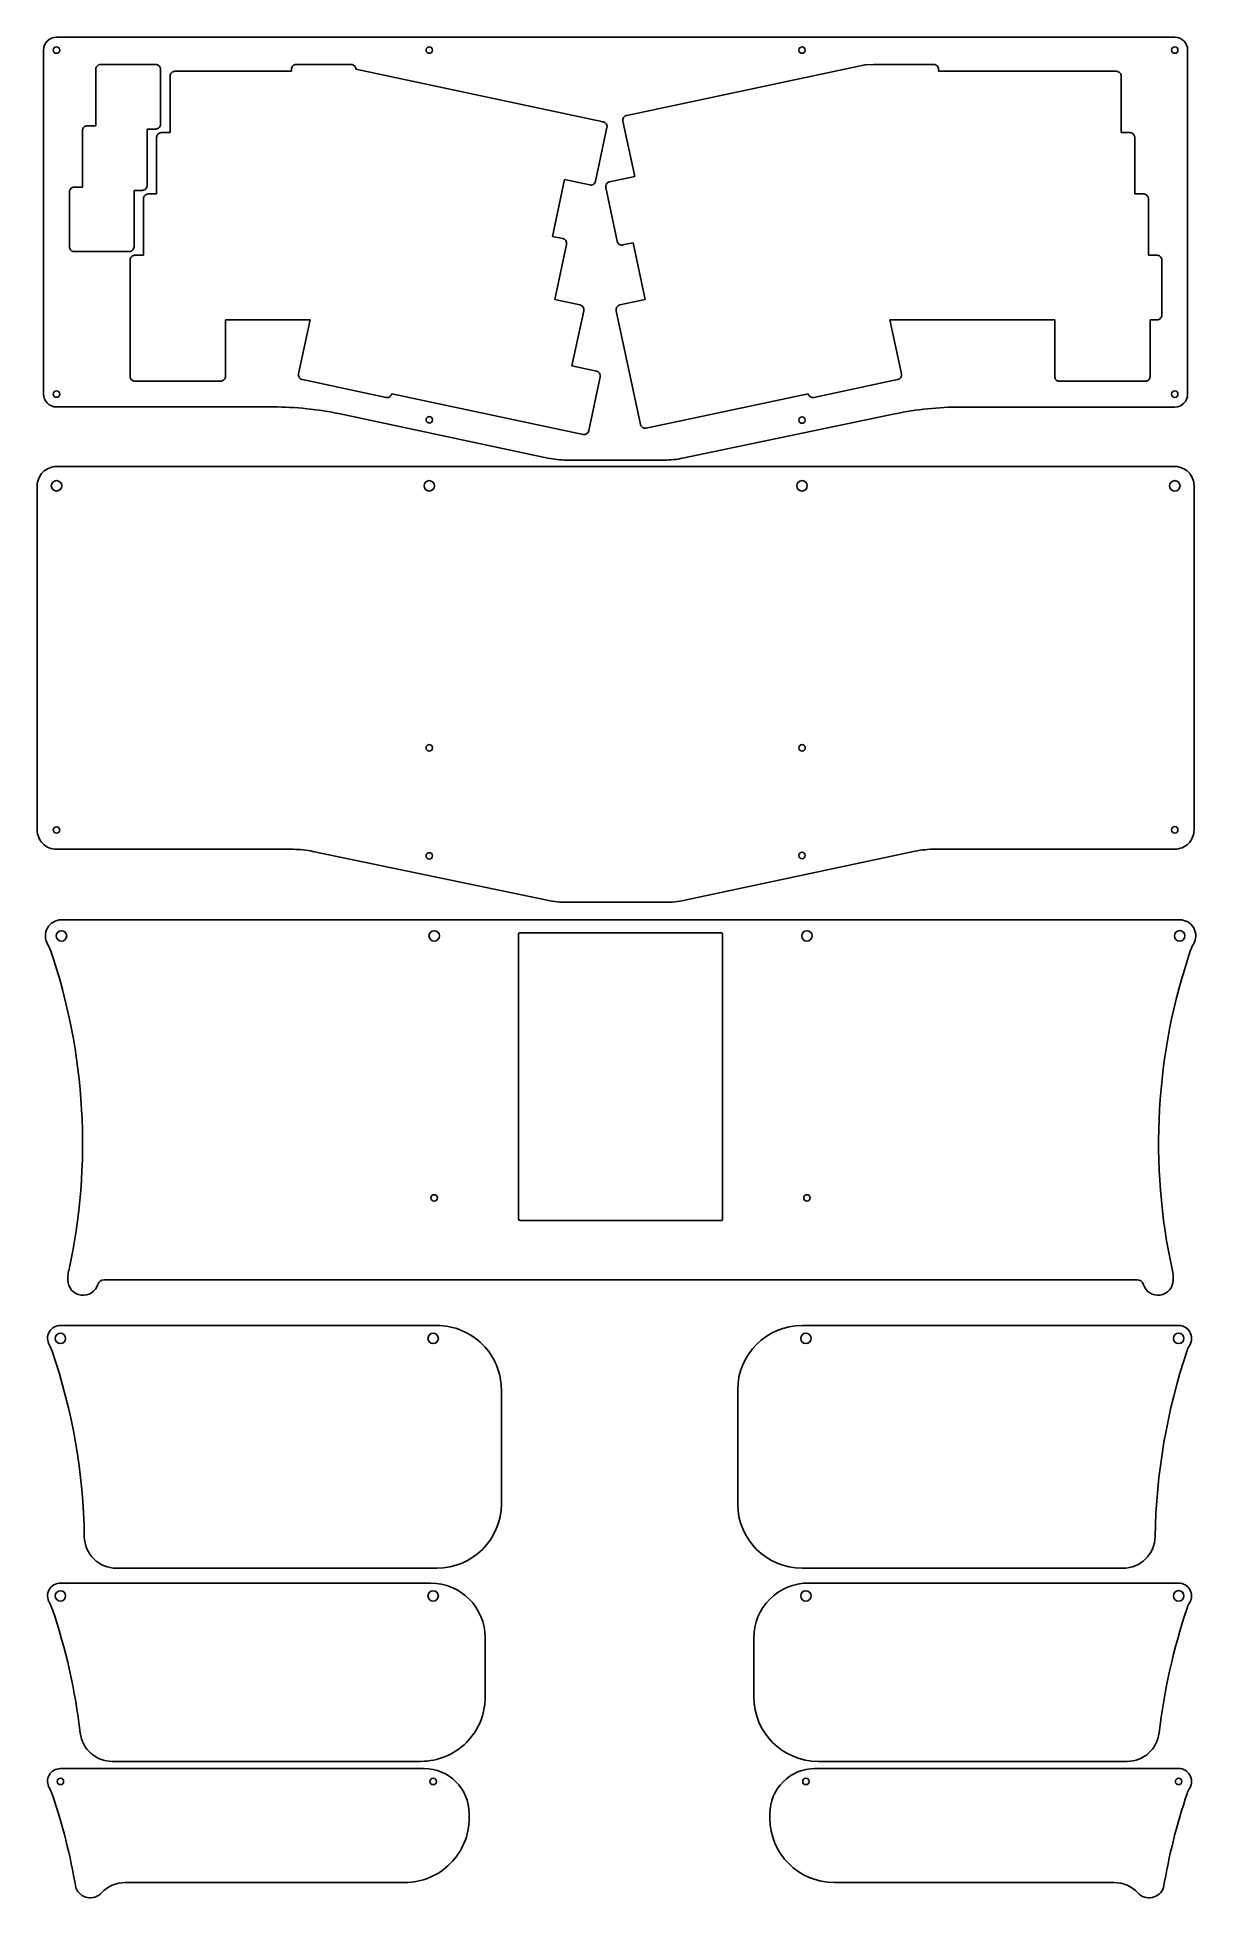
# Model space of a CAD drawing. Header units: millimetres. Extents: x 3 to 363, y 15 to 593.
import ezdxf

# ---------------------------------------------------------------- set-up
doc = ezdxf.new("R2010")
doc.units = ezdxf.units.MM
doc.layers.get('0').update_dxf_attribs({"lineweight": 25, "true_color": 0xffffff})

msp = doc.modelspace()

# ---------------------------------------------------------------- linework, layer by layer
for p, q in [((8.69, 593.24), (355.99, 593.24)), ((4.69, 482.38), (4.69, 589.24)), ((22.42, 584.78), (39.48, 584.78)), ((83.13, 584.78), (100.19, 584.78)), ((185.78, 568.93), (257.86, 584.25)), ((257.86, 584.25), (259.72, 584.65)), ((259.97, 584.68), (262.56, 584.78)), ((262.62, 584.78), (281.15, 584.78)), ((359.99, 589.24), (359.99, 482.34)), ((20.92, 565.73), (20.92, 583.28)), ((40.98, 583.28), (40.98, 566.23)), ((43.94, 563.59), (43.94, 581.14)), ((45.44, 582.64), (81.63, 582.64)), ((81.63, 582.64), (81.63, 583.28)), ((101.69, 583.28), (101.69, 583.27)), ((101.69, 583.27), (178.49, 566.95)), ((282.65, 583.28), (282.65, 582.64)), ((282.65, 582.64), (337.88, 582.64)), ((339.38, 581.14), (339.38, 563.59)), ((188.28, 549.98), (184.62, 567.15)), ((16.76, 546.68), (16.76, 564.23)), ((18.26, 565.73), (20.92, 565.73)), ((36.82, 564.72), (36.82, 547.18)), ((39.48, 564.72), (36.82, 564.72)), ((39.78, 544.54), (39.78, 562.09)), ((41.28, 563.59), (43.94, 563.59)), ((179.64, 565.17), (176.1, 548.48)), ((339.38, 563.59), (342.05, 563.59)), ((343.55, 562.09), (343.55, 544.54)), ((180.43, 548.31), (188.28, 549.98)), ((12.69, 528.13), (12.69, 545.18)), ((14.19, 546.68), (16.76, 546.68)), ((35.32, 545.67), (32.75, 545.67)), ((32.75, 545.67), (32.75, 528.13)), ((37.21, 544.54), (39.78, 544.54)), ((166.47, 549), (162.72, 531.35)), ((174.32, 547.33), (166.47, 549)), ((182.82, 529.84), (179.28, 546.53)), ((343.55, 544.54), (346.31, 544.54)), ((35.71, 525.49), (35.71, 543.04)), ((347.81, 543.04), (347.81, 525.49)), ((31.25, 526.62), (14.19, 526.62)), ((162.72, 531.35), (165.91, 530.67)), ((167.06, 528.89), (163.42, 511.73)), ((187.8, 529.37), (184.6, 528.69)), ((191.54, 511.73), (187.8, 529.37)), ((31.54, 487.88), (31.54, 523.99)), ((33.04, 525.49), (35.71, 525.49)), ((347.81, 525.49), (350.49, 525.49)), ((351.99, 523.99), (351.99, 506.93)), ((163.42, 511.73), (171.26, 510.06)), ((183.69, 510.06), (191.54, 511.73)), ((61.14, 505.43), (61.14, 487.88)), ((87.45, 505.43), (61.14, 505.43)), ((83.88, 488.65), (87.45, 505.43)), ((172.42, 508.28), (168.76, 491.11)), ((190.05, 472.95), (182.54, 508.28)), ((318.72, 505.43), (267.5, 505.43)), ((267.5, 505.43), (271.07, 488.65)), ((318.72, 487.83), (318.72, 505.43)), ((350.49, 505.43), (348.32, 505.43)), ((348.32, 505.43), (348.32, 487.83)), ((59.64, 486.38), (33.04, 486.38)), ((111.04, 481.34), (85.04, 486.86)), ((168.76, 491.11), (176.4, 489.49)), ((177.56, 487.71), (174.01, 471.02)), ((269.92, 486.86), (243.92, 481.34)), ((346.81, 486.34), (320.21, 486.34)), ((112.81, 482.5), (112.81, 482.49)), ((172.23, 469.87), (112.81, 482.5)), ((242.14, 482.49), (191.82, 471.8)), ((75.95, 478.38), (8.69, 478.38)), ((161.31, 462.48), (96.73, 476.2)), ((269.08, 476.22), (203.15, 462.46)), ((355.99, 478.34), (289.52, 478.34)), ((197.43, 461.87), (167.13, 461.87)), ((357.52, 319.06), (10.22, 319.05)), ((12.22, 207.15), (12.22, 207.85)), ((23.44, 207.25), (344.31, 207.25)), ((355.52, 207.2), (355.52, 207.86)), ((9.9, 193.02), (126.84, 193.02)), ((240.24, 193.02), (357.19, 193.03)), ((146.84, 173.02), (146.84, 137.63)), ((220.24, 173.02), (220.24, 137.63)), ((126.84, 117.63), (27.32, 117.63)), ((339.88, 117.63), (240.24, 117.63)), ((9.9, 113.02), (124.84, 113.02)), ((242.24, 113.02), (357.19, 113.03)), ((141.84, 77.63), (141.84, 96.02)), ((225.24, 77.62), (225.24, 96.02)), ((9.9, 55.39), (122.84, 55.4)), ((25.99, 57.63), (121.84, 57.63)), ((244.24, 55.4), (357.19, 55.4)), ((341.21, 57.63), (245.24, 57.63)), ((136.84, 40), (136.84, 41.4)), ((230.24, 40), (230.24, 41.4)), ((30, 20), (116.84, 20)), ((337.19, 20), (250.24, 20))]:
    msp.add_line(p, q)
for points in [[(355.99, 588.24, -0.999924), (355.99, 590.24, -0.999924)], [(203.79, 325.15, -0.052389), (197.55, 324.5), (167.25, 324.5, -0.051508), (161.12, 325.13), (88.32, 340.33, 0.051508), (82.19, 340.96), (8.69, 340.96, -0.414214), (2.69, 346.96), (2.69, 453.87, -0.414214), (8.69, 459.87), (355.99, 459.87, -0.414214), (361.99, 453.87), (361.99, 347.01, -0.414214), (355.99, 341.01), (281.59, 341.01, 0.052389), (275.36, 340.36)]]:
    msp.add_lwpolyline(points, format="xyb", close=True)
at = {"flags": 128}
msp.add_lwpolyline([(152.67, 315.05), (215.07, 315.05, -0.414214), (215.57, 314.55), (215.57, 226.15, -0.414245), (215.07, 225.65), (152.67, 225.66, -0.414182), (152.17, 226.16), (152.17, 314.55, -0.414214), (152.67, 315.05)], format="xyb", dxfattribs=at)
for centre, radius in [((8.69, 589.24), 1), ((124.46, 589.24), 1), ((240.22, 589.24), 1), ((8.69, 482.38), 1), ((355.99, 482.34), 1), ((124.46, 474.4), 1), ((240.22, 474.29), 1), ((8.69, 453.87), 1.62), ((124.46, 453.87), 1.62), ((240.22, 453.87), 1.62), ((355.99, 453.87), 1.63), ((124.46, 372.47), 1), ((240.23, 372.47), 1), ((8.69, 346.96), 1), ((355.99, 347.01), 1), ((124.46, 338.91), 1), ((240.22, 339.03), 1), ((10.22, 314.06), 1.62), ((125.99, 314.06), 1.62), ((241.75, 314.06), 1.62), ((357.52, 314.06), 1.63), ((125.99, 232.66), 1), ((241.75, 232.66), 1), ((9.9, 189.03), 1.62), ((125.66, 189.03), 1.62), ((241.43, 189.03), 1.62), ((357.19, 189.03), 1.63), ((9.9, 109.03), 1.62), ((125.66, 109.03), 1.62), ((241.43, 109.03), 1.62), ((357.19, 109.03), 1.63), ((9.9, 51.4), 1), ((125.66, 51.4), 1), ((241.43, 51.4), 1), ((357.19, 51.4), 1)]:
    msp.add_circle(centre, radius)
for centre, radius, start, end in [((8.69, 589.24), 4, 90, 180), ((355.99, 589.24), 4, 0, 90), ((8.69, 482.38), 4, 180, 270), ((355.99, 482.34), 4, 270, 0), ((75.95, 378.38), 100, 78.00427, 90), ((289.52, 378.34), 100, 90, 101.79428), ((167.13, 489.87), 28, 258.00427, 270), ((197.43, 489.87), 28, 270, 281.79428), ((10.22, 314.05), 5, 90.00146, 210.94008), ((357.52, 314.06), 5, 329.05992, 90.00146), ((-2.65, 306.34), 10, 18.89225, 30.94008), ((-168.06, 249.73), 184.84, 347.58916, 18.89225), ((535.8, 249.74), 184.84, 161.10775, 192.41084), ((370.38, 306.35), 10, 149.05992, 161.10775), ((22.22, 207.85), 10, 167.58916, 180), ((345.52, 207.86), 10, 360, 12.41084), ((16.97, 207.15), 4.75, 180, 343.59399), ((23.44, 205.25), 2, 90, 163.59399), ((344.31, 205.25), 2, 16.84395, 90), ((350.77, 207.2), 4.75, 196.84395, 0), ((9.9, 189.02), 4, 90.00146, 210.94008), ((126.84, 173.02), 20, 0, 90.00146), ((240.24, 173.02), 20, 90.00146, 180), ((357.19, 189.03), 4, 329.05992, 90.00146), ((-2.11, 181.82), 10, 18.89225, 30.94008), ((-171.23, 124.49), 188.57, 0.90589, 18.73635), ((541.27, 124.26), 191.42, 161.4195, 179.04377), ((368.34, 182.34), 9, 149.05992, 161.10775), ((126.84, 137.63), 20, 270, 0), ((240.24, 137.63), 20, 180, 270), ((27.32, 127.63), 10, 180.90589, 270), ((339.88, 127.63), 10, 270, 359.04377), ((9.9, 109.02), 4, 90.00146, 210.94008), ((124.84, 96.02), 17, 0.00146, 90.00146), ((242.24, 96.02), 17, 90.00146, 180.00146), ((357.19, 109.03), 4, 329.05992, 90.00146), ((-2.11, 101.82), 10, 18.89225, 30.94008), ((-171.23, 44.49), 188.57, 6.69188, 18.73635), ((541.27, 44.26), 191.42, 161.4195, 173.33957), ((368.34, 102.34), 9, 149.05992, 161.10775), ((121.84, 77.63), 20, 270, 0.00146), ((245.24, 77.63), 20, 180.00146, 270), ((25.99, 67.63), 10, 186.69188, 270), ((341.21, 67.63), 10, 270, 353.33957), ((9.9, 51.39), 4, 90.00146, 210.94008), ((122.84, 41.4), 14, 0.00146, 90.00146), ((244.24, 41.4), 14, 90.00146, 180.00146), ((357.19, 51.4), 4, 329.05992, 90.00146), ((-2.11, 44.19), 10, 18.89225, 30.94008), ((-171.23, -13.14), 188.57, 9.65513, 18.73635), ((541.27, -13.36), 191.42, 161.4195, 170.44666), ((368.34, 44.72), 9, 149.05992, 161.10775), ((116.84, 40), 20, 270, 0.00146), ((250.24, 40), 20, 180.00146, 270.00024), ((15.66, 18.65), 1, 189.65513, 201.02054), ((19.16, 20), 4.75, 201.02054, 317.31509), ((30, 10), 10, 90, 137.31509), ((337.19, 10), 10, 42.68525, 90.00024), ((348.03, 20), 4.75, 222.68525, 340.40956)]:
    msp.add_arc(centre, radius, start, end)
for centre, major_axis, ratio, start_param, end_param in [((22.66, 583.13), (1.53, -0.93), 0.901028, 2.990407, 3.642238), ((260.05, 584.24), (0.833, -0.007), 0.525441, 1.667339, 1.979042), ((59.4, 488.03), (1.53, -0.92), 0.901694, 6.12666, 6.778357)]:
    msp.add_ellipse(centre, major_axis=major_axis, ratio=ratio, start_param=start_param, end_param=end_param)
for points, knots in [([(22.42, 584.78), (22.3, 584.78), (22.17, 584.77), (21.94, 584.71), (21.83, 584.67), (21.55, 584.52), (21.4, 584.4), (21.28, 584.25)], [-0.1303667, -0.1303667, -0.1303667, -0.1303667, -0.0933848, -0.0933848, -0.0575934, -0.0575934, 0, 0, 0, 0]), ([(40.62, 584.25), (40.54, 584.34), (40.45, 584.43), (40.26, 584.57), (40.15, 584.63), (39.86, 584.75), (39.67, 584.78), (39.48, 584.78)], [-0.1304998, -0.1304998, -0.1304998, -0.1304998, -0.0941081, -0.0941081, -0.0573725, -0.0573725, 0, 0, 0, 0]), ([(40.98, 583.28), (40.98, 583.46), (40.95, 583.64), (40.82, 583.97), (40.73, 584.12), (40.62, 584.25)], [-0.1060592, -0.1060592, -0.1060592, -0.1060592, -0.0520988, -0.0520988, 0, 0, 0, 0]), ([(81.99, 584.25), (81.88, 584.12), (81.79, 583.97), (81.66, 583.64), (81.63, 583.46), (81.63, 583.28)], [-0.106065, -0.106065, -0.106065, -0.106065, -0.0540516, -0.0540516, 0, 0, 0, 0]), ([(83.13, 584.78), (83.01, 584.78), (82.88, 584.77), (82.65, 584.71), (82.54, 584.67), (82.26, 584.52), (82.11, 584.4), (81.99, 584.25)], [-0.1303581, -0.1303581, -0.1303581, -0.1303581, -0.0933814, -0.0933814, -0.0575924, -0.0575924, 0, 0, 0, 0]), ([(101.33, 584.25), (101.26, 584.35), (101.17, 584.43), (100.97, 584.57), (100.86, 584.63), (100.57, 584.75), (100.38, 584.78), (100.19, 584.78)], [-0.1307754, -0.1307754, -0.1307754, -0.1307754, -0.0943295, -0.0943295, -0.0574764, -0.0574764, 0, 0, 0, 0]), ([(101.69, 583.28), (101.69, 583.46), (101.66, 583.64), (101.53, 583.97), (101.45, 584.12), (101.33, 584.25)], [-0.1058269, -0.1058269, -0.1058269, -0.1058269, -0.0518967, -0.0518967, 0, 0, 0, 0]), ([(262.62, 584.78), (262.61, 584.78), (262.6, 584.78), (262.58, 584.78), (262.57, 584.78), (262.56, 584.78)], [-0.005953691, -0.005953691, -0.005953691, -0.005953691, -0.003072362, -0.003072362, 0, 0, 0, 0]), ([(282.29, 584.25), (282.21, 584.34), (282.12, 584.43), (281.93, 584.57), (281.82, 584.63), (281.53, 584.75), (281.34, 584.78), (281.15, 584.78)], [-0.1304998, -0.1304998, -0.1304998, -0.1304998, -0.0941081, -0.0941081, -0.0573725, -0.0573725, 0, 0, 0, 0]), ([(282.65, 583.28), (282.65, 583.46), (282.62, 583.64), (282.49, 583.97), (282.4, 584.12), (282.29, 584.25)], [-0.1060592, -0.1060592, -0.1060592, -0.1060592, -0.0520988, -0.0520988, 0, 0, 0, 0]), ([(45.44, 582.64), (45.34, 582.64), (45.23, 582.63), (45.03, 582.59), (44.93, 582.56), (44.66, 582.44), (44.5, 582.33), (44.23, 582.05), (44.12, 581.89), (43.98, 581.53), (43.94, 581.34), (43.94, 581.14)], [-0.2367458, -0.2367458, -0.2367458, -0.2367458, -0.2054052, -0.2054052, -0.1750307, -0.1750307, -0.1158432, -0.1158432, -0.0582079, -0.0582079, 0, 0, 0, 0]), ([(339.38, 581.14), (339.38, 581.25), (339.37, 581.35), (339.33, 581.55), (339.3, 581.65), (339.18, 581.92), (339.07, 582.08), (338.78, 582.36), (338.62, 582.46), (338.26, 582.61), (338.07, 582.64), (337.88, 582.64)], [-0.2369652, -0.2369652, -0.2369652, -0.2369652, -0.2057557, -0.2057557, -0.1754981, -0.1754981, -0.1161332, -0.1161332, -0.0582514, -0.0582514, 0, 0, 0, 0]), ([(179.64, 565.17), (179.67, 565.27), (179.68, 565.38), (179.68, 565.58), (179.67, 565.68), (179.61, 565.98), (179.53, 566.16), (179.31, 566.48), (179.17, 566.62), (178.86, 566.84), (178.68, 566.91), (178.49, 566.95)], [-0.2368208, -0.2368208, -0.2368208, -0.2368208, -0.2054763, -0.2054763, -0.1750874, -0.1750874, -0.1155959, -0.1155959, -0.0578368, -0.0578368, 0, 0, 0, 0]), ([(185.78, 568.93), (185.68, 568.91), (185.58, 568.88), (185.39, 568.79), (185.3, 568.74), (185.06, 568.57), (184.92, 568.42), (184.72, 568.09), (184.65, 567.91), (184.58, 567.53), (184.58, 567.34), (184.62, 567.15)], [-0.2367568, -0.2367568, -0.2367568, -0.2367568, -0.205103, -0.205103, -0.1744137, -0.1744137, -0.1150237, -0.1150237, -0.0575644, -0.0575644, 0, 0, 0, 0]), ([(18.26, 565.73), (18.16, 565.73), (18.05, 565.72), (17.85, 565.68), (17.76, 565.65), (17.48, 565.53), (17.32, 565.42), (17.05, 565.14), (16.94, 564.97), (16.8, 564.62), (16.76, 564.43), (16.76, 564.23)], [-0.237184, -0.237184, -0.237184, -0.237184, -0.2057827, -0.2057827, -0.1753179, -0.1753179, -0.1157769, -0.1157769, -0.057969, -0.057969, 0, 0, 0, 0]), ([(39.48, 564.72), (39.59, 564.72), (39.69, 564.73), (39.89, 564.78), (39.99, 564.81), (40.26, 564.93), (40.42, 565.04), (40.69, 565.32), (40.8, 565.48), (40.94, 565.84), (40.98, 566.03), (40.98, 566.23)], [-0.2368756, -0.2368756, -0.2368756, -0.2368756, -0.2056672, -0.2056672, -0.1753587, -0.1753587, -0.1158206, -0.1158206, -0.0579668, -0.0579668, 0, 0, 0, 0]), ([(41.28, 563.59), (41.18, 563.59), (41.07, 563.58), (40.87, 563.54), (40.77, 563.51), (40.5, 563.39), (40.34, 563.28), (40.07, 563), (39.96, 562.84), (39.82, 562.48), (39.78, 562.29), (39.78, 562.09)], [-0.2367458, -0.2367458, -0.2367458, -0.2367458, -0.2054052, -0.2054052, -0.1750307, -0.1750307, -0.1158432, -0.1158432, -0.0582079, -0.0582079, 0, 0, 0, 0]), ([(343.55, 562.09), (343.55, 562.2), (343.54, 562.3), (343.5, 562.5), (343.47, 562.6), (343.35, 562.87), (343.24, 563.03), (342.95, 563.31), (342.79, 563.41), (342.43, 563.56), (342.24, 563.59), (342.05, 563.59)], [-0.2369621, -0.2369621, -0.2369621, -0.2369621, -0.2057531, -0.2057531, -0.1754958, -0.1754958, -0.1161257, -0.1161257, -0.0582417, -0.0582417, 0, 0, 0, 0]), ([(13.22, 546.33), (13.13, 546.25), (13.05, 546.16), (12.91, 545.97), (12.85, 545.86), (12.73, 545.57), (12.69, 545.38), (12.69, 545.18)], [-0.1306525, -0.1306525, -0.1306525, -0.1306525, -0.0947143, -0.0947143, -0.0584019, -0.0584019, 0, 0, 0, 0]), ([(14.19, 546.68), (14.01, 546.68), (13.83, 546.65), (13.5, 546.53), (13.35, 546.44), (13.22, 546.33)], [-0.1059216, -0.1059216, -0.1059216, -0.1059216, -0.052168, -0.052168, 0, 0, 0, 0]), ([(35.32, 545.67), (35.42, 545.67), (35.53, 545.68), (35.73, 545.73), (35.83, 545.76), (36.1, 545.88), (36.26, 545.99), (36.53, 546.27), (36.64, 546.43), (36.78, 546.79), (36.82, 546.98), (36.82, 547.18)], [-0.2371817, -0.2371817, -0.2371817, -0.2371817, -0.2057804, -0.2057804, -0.1753142, -0.1753142, -0.1157691, -0.1157691, -0.057962, -0.057962, 0, 0, 0, 0]), ([(37.21, 544.54), (37.11, 544.54), (37, 544.53), (36.8, 544.49), (36.7, 544.46), (36.43, 544.34), (36.27, 544.23), (36, 543.95), (35.89, 543.79), (35.75, 543.43), (35.71, 543.24), (35.71, 543.04)], [-0.2367435, -0.2367435, -0.2367435, -0.2367435, -0.2054028, -0.2054028, -0.175027, -0.175027, -0.1158354, -0.1158354, -0.0582009, -0.0582009, 0, 0, 0, 0]), ([(174.32, 547.33), (174.42, 547.31), (174.52, 547.3), (174.73, 547.3), (174.83, 547.31), (175.12, 547.37), (175.31, 547.44), (175.63, 547.66), (175.77, 547.8), (175.98, 548.12), (176.06, 548.29), (176.1, 548.48)], [-0.2369639, -0.2369639, -0.2369639, -0.2369639, -0.2054838, -0.2054838, -0.1749673, -0.1749673, -0.1157034, -0.1157034, -0.0581177, -0.0581177, 0, 0, 0, 0]), ([(180.43, 548.31), (180.33, 548.29), (180.23, 548.26), (180.04, 548.17), (179.95, 548.12), (179.71, 547.95), (179.57, 547.8), (179.37, 547.47), (179.3, 547.29), (179.23, 546.91), (179.24, 546.72), (179.28, 546.53)], [-0.2364837, -0.2364837, -0.2364837, -0.2364837, -0.2050413, -0.2050413, -0.1745228, -0.1745228, -0.1150891, -0.1150891, -0.0575625, -0.0575625, 0, 0, 0, 0]), ([(347.81, 543.04), (347.81, 543.15), (347.8, 543.25), (347.76, 543.45), (347.73, 543.55), (347.61, 543.82), (347.49, 543.99), (347.21, 544.26), (347.05, 544.36), (346.69, 544.51), (346.5, 544.54), (346.31, 544.54)], [-0.2367458, -0.2367458, -0.2367458, -0.2367458, -0.2054052, -0.2054052, -0.1750307, -0.1750307, -0.1158432, -0.1158432, -0.0582079, -0.0582079, 0, 0, 0, 0]), ([(12.69, 528.13), (12.69, 528), (12.71, 527.88), (12.77, 527.64), (12.81, 527.53), (12.95, 527.25), (13.08, 527.1), (13.22, 526.98)], [-0.130257, -0.130257, -0.130257, -0.130257, -0.0929351, -0.0929351, -0.0568519, -0.0568519, 0, 0, 0, 0]), ([(13.22, 526.98), (13.35, 526.87), (13.5, 526.78), (13.83, 526.65), (14.01, 526.62), (14.19, 526.62)], [-0.1061373, -0.1061373, -0.1061373, -0.1061373, -0.053863, -0.053863, 0, 0, 0, 0]), ([(31.25, 526.62), (31.35, 526.62), (31.46, 526.63), (31.66, 526.67), (31.75, 526.71), (32.03, 526.82), (32.19, 526.94), (32.46, 527.22), (32.57, 527.38), (32.71, 527.74), (32.75, 527.93), (32.75, 528.13)], [-0.2369683, -0.2369683, -0.2369683, -0.2369683, -0.2057619, -0.2057619, -0.1755058, -0.1755058, -0.1161325, -0.1161325, -0.0582455, -0.0582455, 0, 0, 0, 0]), ([(167.06, 528.89), (167.09, 528.99), (167.1, 529.1), (167.1, 529.3), (167.09, 529.4), (167.03, 529.7), (166.95, 529.88), (166.73, 530.2), (166.59, 530.34), (166.28, 530.56), (166.1, 530.63), (165.91, 530.67)], [-0.2368078, -0.2368078, -0.2368078, -0.2368078, -0.2054448, -0.2054448, -0.1750361, -0.1750361, -0.1155476, -0.1155476, -0.0578061, -0.0578061, 0, 0, 0, 0]), ([(182.82, 529.84), (182.84, 529.74), (182.88, 529.64), (182.96, 529.45), (183.01, 529.36), (183.19, 529.12), (183.33, 528.99), (183.66, 528.78), (183.84, 528.71), (184.22, 528.65), (184.41, 528.65), (184.6, 528.69)], [-0.236479, -0.236479, -0.236479, -0.236479, -0.2050494, -0.2050494, -0.1745436, -0.1745436, -0.1151072, -0.1151072, -0.0575741, -0.0575741, 0, 0, 0, 0]), ([(33.04, 525.49), (32.94, 525.49), (32.83, 525.48), (32.63, 525.44), (32.53, 525.41), (32.26, 525.29), (32.1, 525.18), (31.83, 524.9), (31.72, 524.74), (31.58, 524.38), (31.54, 524.19), (31.54, 523.99)], [-0.2367458, -0.2367458, -0.2367458, -0.2367458, -0.2054052, -0.2054052, -0.1750307, -0.1750307, -0.1158432, -0.1158432, -0.0582079, -0.0582079, 0, 0, 0, 0]), ([(351.46, 525.13), (351.33, 525.25), (351.18, 525.34), (350.85, 525.46), (350.67, 525.49), (350.49, 525.49)], [-0.1062584, -0.1062584, -0.1062584, -0.1062584, -0.0540607, -0.0540607, 0, 0, 0, 0]), ([(351.99, 523.99), (351.99, 524.12), (351.97, 524.24), (351.92, 524.47), (351.87, 524.58), (351.73, 524.86), (351.61, 525.01), (351.46, 525.13)], [-0.1300008, -0.1300008, -0.1300008, -0.1300008, -0.0931553, -0.0931553, -0.0575885, -0.0575885, 0, 0, 0, 0]), ([(172.42, 508.28), (172.44, 508.38), (172.45, 508.49), (172.45, 508.7), (172.44, 508.8), (172.38, 509.09), (172.3, 509.28), (172.08, 509.6), (171.94, 509.73), (171.62, 509.95), (171.45, 510.02), (171.26, 510.06)], [-0.2369258, -0.2369258, -0.2369258, -0.2369258, -0.205206, -0.205206, -0.1744581, -0.1744581, -0.115271, -0.115271, -0.057816, -0.057816, 0, 0, 0, 0]), ([(183.69, 510.06), (183.59, 510.04), (183.49, 510.01), (183.3, 509.92), (183.21, 509.87), (182.97, 509.7), (182.83, 509.55), (182.63, 509.22), (182.56, 509.04), (182.49, 508.66), (182.5, 508.47), (182.54, 508.28)], [-0.2364618, -0.2364618, -0.2364618, -0.2364618, -0.205002, -0.205002, -0.1744657, -0.1744657, -0.1150343, -0.1150343, -0.0575277, -0.0575277, 0, 0, 0, 0]), ([(350.49, 505.43), (350.67, 505.43), (350.85, 505.47), (351.18, 505.59), (351.33, 505.68), (351.46, 505.79)], [-0.1058255, -0.1058255, -0.1058255, -0.1058255, -0.0518992, -0.0518992, 0, 0, 0, 0]), ([(351.46, 505.79), (351.55, 505.87), (351.63, 505.96), (351.78, 506.15), (351.83, 506.26), (351.95, 506.55), (351.99, 506.74), (351.99, 506.93)], [-0.13063, -0.13063, -0.13063, -0.13063, -0.094583, -0.094583, -0.0582977, -0.0582977, 0, 0, 0, 0]), ([(31.54, 487.88), (31.54, 487.7), (31.57, 487.53), (31.69, 487.2), (31.78, 487.04), (31.9, 486.91)], [-0.1059585, -0.1059585, -0.1059585, -0.1059585, -0.0520645, -0.0520645, 0, 0, 0, 0]), ([(31.9, 486.91), (31.97, 486.82), (32.06, 486.74), (32.26, 486.6), (32.36, 486.54), (32.65, 486.42), (32.85, 486.38), (33.04, 486.38)], [-0.13065, -0.13065, -0.13065, -0.13065, -0.0947057, -0.0947057, -0.0583864, -0.0583864, 0, 0, 0, 0]), ([(59.64, 486.38), (59.76, 486.38), (59.89, 486.4), (60.12, 486.46), (60.24, 486.5), (60.51, 486.65), (60.66, 486.77), (60.78, 486.91)], [-0.1302484, -0.1302484, -0.1302484, -0.1302484, -0.0929317, -0.0929317, -0.0568509, -0.0568509, 0, 0, 0, 0]), ([(83.88, 488.65), (83.84, 488.47), (83.84, 488.3), (83.89, 487.95), (83.94, 487.79), (84.11, 487.47), (84.23, 487.32), (84.52, 487.07), (84.68, 486.97), (84.86, 486.91)], [-0.2186986, -0.2186986, -0.2186986, -0.2186986, -0.1658311, -0.1658311, -0.1148542, -0.1148542, -0.0568845, -0.0568845, 0, 0, 0, 0]), ([(84.86, 486.91), (84.89, 486.9), (84.92, 486.89), (84.98, 486.88), (85.01, 486.87), (85.04, 486.86)], [-0.01769424, -0.01769424, -0.01769424, -0.01769424, -0.00887087, -0.00887087, 0, 0, 0, 0]), ([(177.56, 487.71), (177.58, 487.81), (177.59, 487.92), (177.59, 488.12), (177.58, 488.22), (177.52, 488.52), (177.44, 488.7), (177.22, 489.02), (177.09, 489.16), (176.77, 489.38), (176.59, 489.45), (176.4, 489.49)], [-0.2371224, -0.2371224, -0.2371224, -0.2371224, -0.2057915, -0.2057915, -0.1754123, -0.1754123, -0.1160042, -0.1160042, -0.0581796, -0.0581796, 0, 0, 0, 0]), ([(269.92, 486.86), (270.02, 486.89), (270.12, 486.92), (270.3, 487), (270.39, 487.05), (270.63, 487.23), (270.77, 487.37), (270.98, 487.7), (271.05, 487.88), (271.11, 488.26), (271.11, 488.46), (271.07, 488.65)], [-0.2368552, -0.2368552, -0.2368552, -0.2368552, -0.2056009, -0.2056009, -0.1752596, -0.1752596, -0.1158097, -0.1158097, -0.0580606, -0.0580606, 0, 0, 0, 0]), ([(318.72, 487.83), (318.72, 487.67), (318.74, 487.5), (318.85, 487.18), (318.93, 487.04), (319.03, 486.91)], [-0.0994162, -0.0994162, -0.0994162, -0.0994162, -0.04870632, -0.04870632, 0, 0, 0, 0]), ([(319.03, 486.91), (319.11, 486.81), (319.2, 486.72), (319.41, 486.56), (319.53, 486.5), (319.83, 486.37), (320.02, 486.34), (320.21, 486.34)], [-0.1372549, -0.1372549, -0.1372549, -0.1372549, -0.0980538, -0.0980538, -0.0586032, -0.0586032, 0, 0, 0, 0]), ([(346.81, 486.34), (346.95, 486.34), (347.08, 486.35), (347.33, 486.42), (347.45, 486.47), (347.73, 486.63), (347.88, 486.76), (348, 486.91)], [-0.1368766, -0.1368766, -0.1368766, -0.1368766, -0.0973252, -0.0973252, -0.0591956, -0.0591956, 0, 0, 0, 0]), ([(348, 486.91), (348.1, 487.04), (348.18, 487.19), (348.29, 487.5), (348.32, 487.66), (348.32, 487.83)], [-0.09969262, -0.09969262, -0.09969262, -0.09969262, -0.05085416, -0.05085416, 0, 0, 0, 0]), ([(111.04, 481.34), (111.15, 481.31), (111.28, 481.3), (111.52, 481.31), (111.63, 481.33), (111.93, 481.41), (112.11, 481.5), (112.26, 481.62)], [-0.1302626, -0.1302626, -0.1302626, -0.1302626, -0.0937385, -0.0937385, -0.0583995, -0.0583995, 0, 0, 0, 0]), ([(112.26, 481.62), (112.4, 481.73), (112.52, 481.86), (112.71, 482.15), (112.78, 482.32), (112.81, 482.49)], [-0.1057342, -0.1057342, -0.1057342, -0.1057342, -0.0538114, -0.0538114, 0, 0, 0, 0]), ([(242.14, 482.49), (242.16, 482.39), (242.19, 482.29), (242.28, 482.1), (242.33, 482.01), (242.5, 481.77), (242.64, 481.64), (242.98, 481.43), (243.16, 481.36), (243.53, 481.3), (243.73, 481.3), (243.92, 481.34)], [-0.236309, -0.236309, -0.236309, -0.236309, -0.2050717, -0.2050717, -0.1747708, -0.1747708, -0.1154718, -0.1154718, -0.0578312, -0.0578312, 0, 0, 0, 0]), ([(172.23, 469.87), (172.33, 469.85), (172.44, 469.84), (172.64, 469.84), (172.75, 469.85), (173.04, 469.91), (173.22, 469.99), (173.54, 470.2), (173.68, 470.34), (173.89, 470.66), (173.97, 470.84), (174.01, 471.02)], [-0.2368086, -0.2368086, -0.2368086, -0.2368086, -0.2050748, -0.2050748, -0.1742992, -0.1742992, -0.1150311, -0.1150311, -0.0577371, -0.0577371, 0, 0, 0, 0]), ([(190.05, 472.95), (190.07, 472.85), (190.1, 472.75), (190.18, 472.56), (190.23, 472.47), (190.41, 472.23), (190.55, 472.1), (190.88, 471.89), (191.06, 471.82), (191.44, 471.75), (191.64, 471.76), (191.82, 471.8)], [-0.2366599, -0.2366599, -0.2366599, -0.2366599, -0.2053566, -0.2053566, -0.1749753, -0.1749753, -0.115732, -0.115732, -0.0580387, -0.0580387, 0, 0, 0, 0])]:
    msp.add_open_spline(points, degree=3, knots=knots)

doc.saveas('drawing.dxf')
